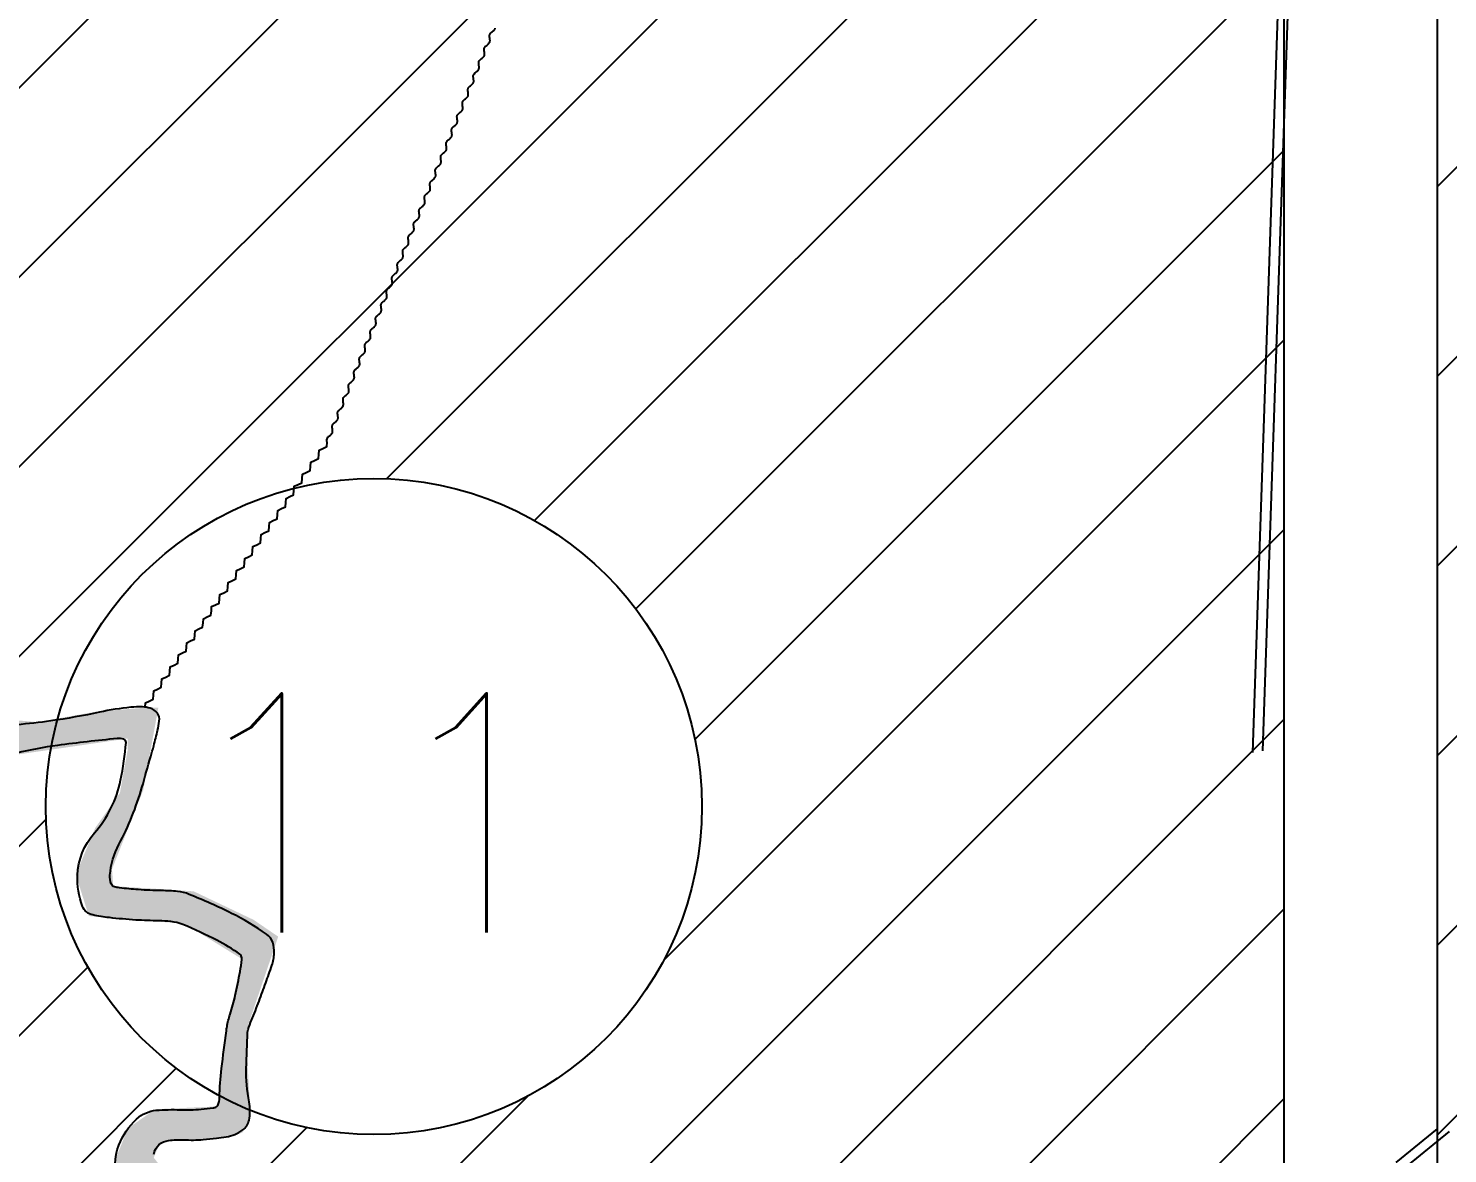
# Model space of a CAD drawing. Header units: metres. Extents: x 511779 to 512620, y 196282 to 196876.
# Drawn here: x 512530.68 to 512543.9, y 196397.19 to 196407.67 of the extents above; entities that cross this region are included whole.
import ezdxf
from ezdxf.enums import TextEntityAlignment as Align

# ---------------------------------------------------------------- set-up
doc = ezdxf.new("R2010")
doc.units = ezdxf.units.M
doc.header["$MEASUREMENT"] = 0
doc.linetypes.add('DASHDOT', pattern=[1, 0.5, -0.25, 0, -0.25])
doc.layers.get('0').update_dxf_attribs({"linetype": 'CONTINUOUS'})
for name, color, linetype in [('BANGUNAN', 5, 'CONTINUOUS'), ('KOP', 7, 'CONTINUOUS'), ('sungai', 45, 'CONTINUOUS')]:
    doc.layers.add(name, color=color, linetype=linetype)
doc.styles.get("Standard").update_dxf_attribs({"font": 'Simplex.shx'})

msp = doc.modelspace()

# ---------------------------------------------------------------- hatches: boundary and pattern name
at = {"layer": 'KOP', "ltscale": 0.5}
h = msp.add_hatch(dxfattribs=at)
h.set_pattern_fill('ANSI31', color=1, scale=10, style=0)
h.set_pattern_definition([(45, (71.4876, 0), (-0.8838834765, 0.8838834765), [])])
edge = h.paths.add_edge_path(flags=16)
edge.add_arc((512532.423, 196433.478), 3.057, 0, 360)
h.paths.add_polyline_path([(512523.858, 196440.95), (512543.808, 196440.95), (512543.808, 196423.85), (512523.858, 196423.85)])
h.paths.add_polyline_path([(512542.383, 196440.95), (512562.333, 196440.95), (512562.333, 196423.85), (512542.383, 196423.85)])
edge = h.paths.add_edge_path(flags=16)
edge.add_arc((512551.955, 196433.478), 3.057, 0, 360)
h.paths.add_polyline_path([(512560.908, 196440.95), (512580.858, 196440.95), (512580.858, 196423.85), (512560.908, 196423.85)])
edge = h.paths.add_edge_path(flags=16)
edge.add_arc((512570.126, 196433.478), 3.057, 0, 360)
h.paths.add_polyline_path([(512579.433, 196425.275), (512599.383, 196425.275), (512599.383, 196408.175), (512579.433, 196408.175)])
edge = h.paths.add_edge_path(flags=16)
edge.add_arc((512589.144, 196417.665), 3.057, 0, 360)
h.paths.add_polyline_path([(512560.908, 196425.275), (512580.858, 196425.275), (512580.858, 196408.175), (512560.908, 196408.175)])
h.paths.add_polyline_path([(512542.383, 196425.275), (512562.333, 196425.275), (512562.333, 196408.175), (512542.383, 196408.175)])
h.paths.add_polyline_path([(512523.858, 196425.275), (512543.808, 196425.275), (512543.808, 196408.175), (512523.858, 196408.175)])
h.paths.add_polyline_path([(512505.333, 196425.275), (512525.283, 196425.275), (512525.283, 196408.175), (512505.333, 196408.175)])
h.paths.add_polyline_path([(512523.858, 196409.6), (512543.808, 196409.6), (512543.808, 196392.5), (512523.858, 196392.5)])
h.paths.add_polyline_path([(512505.333, 196409.6), (512525.283, 196409.6), (512525.283, 196392.5), (512505.333, 196392.5)])
h.paths.add_polyline_path([(512542.383, 196409.6), (512562.333, 196409.6), (512562.333, 196392.5), (512542.383, 196392.5)])
h.paths.add_polyline_path([(512560.908, 196409.6), (512580.858, 196409.6), (512580.858, 196392.5), (512560.908, 196392.5)])
h.paths.add_polyline_path([(512579.433, 196409.6), (512599.383, 196409.6), (512599.383, 196392.5), (512579.433, 196392.5)])
h.paths.add_polyline_path([(512597.958, 196393.925), (512617.908, 196393.925), (512617.908, 196376.825), (512597.958, 196376.825)])
h.paths.add_polyline_path([(512579.433, 196393.925), (512599.383, 196393.925), (512599.383, 196376.825), (512579.433, 196376.825)])
h.paths.add_polyline_path([(512560.908, 196393.925), (512580.858, 196393.925), (512580.858, 196376.825), (512560.908, 196376.825)])
h.paths.add_polyline_path([(512542.383, 196393.925), (512562.333, 196393.925), (512562.333, 196376.825), (512542.383, 196376.825)])
h.paths.add_polyline_path([(512523.858, 196393.925), (512543.808, 196393.925), (512543.808, 196376.825), (512523.858, 196376.825)])
edge = h.paths.add_edge_path(flags=16)
edge.add_arc((512571.015, 196385.187), 3.057, 0, 360)
edge = h.paths.add_edge_path(flags=16)
edge.add_arc((512551.79, 196384.481), 3.057, 0, 360)
edge = h.paths.add_edge_path(flags=16)
edge.add_arc((512532.988, 196384.481), 3.057, 0, 360)
edge = h.paths.add_edge_path(flags=16)
edge.add_arc((512533.899, 196400.421), 3.057, 0, 360)
edge = h.paths.add_edge_path(flags=16)
edge.add_arc((512514.397, 196399.691), 3.057, 0, 360)
edge = h.paths.add_edge_path(flags=16)
edge.add_arc((512515.155, 196416.926), 3.057, 0, 360)
edge = h.paths.add_edge_path(flags=16)
edge.add_arc((512533.571, 196417.021), 3.057, 0, 360)
edge = h.paths.add_edge_path(flags=16)
edge.add_arc((512552.148, 196417.106), 3.057, 0, 360)
edge = h.paths.add_edge_path(flags=16)
edge.add_arc((512552.949, 196400.556), 3.057, 0, 360)
edge = h.paths.add_edge_path(flags=16)
edge.add_arc((512570.351, 196400.556), 3.057, 0, 360)
edge = h.paths.add_edge_path(flags=16)
edge.add_arc((512570.294, 196416.853), 3.057, 0, 360)
edge = h.paths.add_edge_path(flags=16)
edge.add_arc((512589.265, 196401.204), 3.057, 0, 360)
edge = h.paths.add_edge_path(flags=16)
edge.add_arc((512589.798, 196384.821), 3.057, 0, 360)
edge = h.paths.add_edge_path(flags=16)
edge.add_arc((512608.213, 196384.944), 3.057, 0, 360)
at = {"layer": 'sungai', "ltscale": 30}
for points in [[(512531.572, 196401.05), (512531.89, 196401.341), (512531.757, 196401.341), (512531.309, 196401.305), (512530.765, 196401.208), (512530.475, 196401.232), (512530.39, 196401.401), (512530.344, 196401.667, 0.09428), (512530.309, 196401.722), (512530.309, 196401.722, -0.09428), (512530.344, 196401.667), (512530.33, 196401.752), (512530.027, 196402.114), (512529.771, 196402.284, 0.00217), (512529.767, 196402.287, 0.037515), (512529.412, 196402.432, 0.032276), (512529.064, 196402.52, 0.010713), (512529.042, 196402.524), (512529.046, 196402.234), (512530.125, 196401.725), (512530.113, 196401.254), (512530.173, 196400.988), (512530.443, 196400.886)], [(512531.302, 196400.221), (512531.121, 196399.787), (512531.233, 196399.429, 0.024676), (512531.243, 196399.422), (512531.485, 196399.678), (512531.47, 196399.679), (512531.458, 196399.836), (512531.749, 196400.573), (512531.89, 196401.341), (512531.572, 196401.05), (512531.604, 196401.055), (512531.604, 196400.946), (512531.532, 196400.547)], [(512532.22, 196399.63), (512531.845, 196399.655), (512531.466, 196399.679, 0.027275), (512531.471, 196399.676), (512531.458, 196399.836), (512531.749, 196400.573), (512531.783, 196400.758, -0.000405), (512531.737, 196400.597), (512531.737, 196400.597, 0.000405), (512531.783, 196400.758), (512531.881, 196401.291, 0.062659), (512531.86, 196401.313), (512531.572, 196401.05), (512531.604, 196401.055), (512531.604, 196400.946), (512531.532, 196400.547), (512531.302, 196400.221), (512531.121, 196399.787), (512531.242, 196399.4), (512532.137, 196399.328), (512532.667, 196399, -0.024478), (512532.652, 196398.884), (512532.652, 196398.884, 0.023218), (512532.667, 196398.994, 0.011109), (512532.667, 196399), (512532.53, 196398.362), (512532.715, 196398.349), (512533.007, 196399.208), (512532.777, 196399.365)], [(512532.682, 196397.068), (512531.902, 196397.078), (512531.847, 196397.148), (512531.887, 196397.242), (512531.936, 196397.292), (512532.095, 196397.311), (512532.329, 196397.316), (512532.513, 196397.331), (512532.672, 196397.381), (512532.727, 196397.46), (512532.747, 196397.57), (512532.714, 196398.159), (512532.72, 196398.349), (512532.53, 196398.362), (512532.442, 196397.625), (512531.861, 196397.599), (512531.607, 196397.421), (512531.488, 196397.128), (512531.538, 196396.85), (512531.687, 196396.776), (512532.378, 196396.795), (512532.935, 196396.751), (512533.337, 196396.686), (512533.541, 196396.577), (512533.598, 196396.449), (512533.399, 196395.561), (512533.354, 196395.119), (512533.449, 196394.945), (512533.608, 196394.819), (512533.703, 196394.794), (512533.917, 196395.246), (512533.728, 196395.068), (512533.589, 196395.122), (512533.554, 196395.45), (512533.638, 196395.673), (512533.887, 196396.182), (512533.872, 196396.54), (512533.608, 196396.892), (512533.045, 196397.053)]]:
    msp.add_hatch(color=43, dxfattribs=at).paths.add_polyline_path(points)

# ---------------------------------------------------------------- linework, layer by layer
at = {"color": 5, "linetype": 'Continuous', "lineweight": -3}
for points in [[(512523.858, 196409.6), (512543.808, 196409.6), (512543.808, 196392.5), (512523.858, 196392.5)], [(512542.383, 196409.6), (512562.333, 196409.6), (512562.333, 196392.5), (512542.383, 196392.5)]]:
    msp.add_lwpolyline(points, close=True, dxfattribs=at)
at = {"color": 5, "ltscale": 30}
msp.add_circle((512533.899, 196400.421), 3.057, dxfattribs=at)
at = {"layer": 'BANGUNAN', "color": 3, "linetype": 'Continuous'}
for p, q in [((512542.513, 196413.548), (512542.085, 196400.923)), ((512542.609, 196413.577), (512542.18, 196400.939))]:
    msp.add_line(p, q, dxfattribs=at)
at = {"layer": 'BANGUNAN', "color": 3, "linetype": 'DASHDOT'}
for p, q in [((512534.892, 196390.158), (512547.087, 196400.082)), ((512535.003, 196390.132), (512547.198, 196400.056))]:
    msp.add_line(p, q, dxfattribs=at)
at = {"layer": 'sungai', "color": 43, "lineweight": -3, "ltscale": 30}
for points in [[(512533.462, 196403.815), (512533.461, 196403.828), (512533.461, 196403.84), (512533.463, 196403.849), (512533.466, 196403.856), (512533.47, 196403.863), (512533.475, 196403.868), (512533.48, 196403.872), (512533.485, 196403.876), (512533.489, 196403.88), (512533.494, 196403.883), (512533.498, 196403.887), (512533.501, 196403.89), (512533.505, 196403.893), (512533.508, 196403.897), (512533.51, 196403.901), (512533.512, 196403.904), (512533.513, 196403.909), (512533.514, 196403.913), (512533.514, 196403.917), (512533.514, 196403.922), (512533.514, 196403.926), (512533.514, 196403.931), (512533.513, 196403.936), (512533.512, 196403.941), (512533.512, 196403.946), (512533.511, 196403.95), (512533.511, 196403.955), (512533.51, 196403.96), (512533.51, 196403.964), (512533.511, 196403.969), (512533.512, 196403.973), (512533.513, 196403.977), (512533.515, 196403.981), (512533.517, 196403.984), (512533.52, 196403.988), (512533.523, 196403.991), (512533.526, 196403.994), (512533.53, 196403.997), (512533.534, 196404), (512533.538, 196404.003), (512533.542, 196404.007), (512533.545, 196404.01), (512533.549, 196404.013), (512533.552, 196404.016), (512533.555, 196404.019), (512533.558, 196404.023), (512533.561, 196404.026), (512533.562, 196404.03), (512533.564, 196404.034), (512533.565, 196404.038), (512533.565, 196404.043), (512533.565, 196404.047), (512533.565, 196404.052), (512533.564, 196404.057), (512533.564, 196404.061), (512533.563, 196404.066), (512533.562, 196404.071), (512533.562, 196404.076), (512533.561, 196404.081), (512533.561, 196404.085), (512533.561, 196404.09), (512533.561, 196404.094), (512533.562, 196404.098), (512533.564, 196404.103), (512533.565, 196404.106), (512533.568, 196404.11), (512533.57, 196404.113), (512533.574, 196404.117), (512533.577, 196404.12), (512533.581, 196404.123), (512533.584, 196404.126), (512533.588, 196404.129), (512533.592, 196404.132), (512533.596, 196404.135), (512533.599, 196404.138), (512533.603, 196404.141), (512533.606, 196404.145), (512533.609, 196404.148), (512533.611, 196404.152), (512533.613, 196404.156), (512533.614, 196404.16), (512533.615, 196404.164), (512533.615, 196404.168), (512533.616, 196404.173), (512533.615, 196404.177), (512533.615, 196404.182), (512533.614, 196404.187), (512533.614, 196404.192), (512533.613, 196404.197), (512533.612, 196404.201), (512533.612, 196404.206), (512533.612, 196404.211), (512533.612, 196404.215), (512533.612, 196404.22), (512533.613, 196404.224), (512533.614, 196404.228), (512533.616, 196404.232), (512533.618, 196404.236), (512533.621, 196404.239), (512533.624, 196404.242), (512533.628, 196404.245), (512533.631, 196404.249), (512533.635, 196404.252), (512533.639, 196404.255), (512533.643, 196404.258), (512533.646, 196404.261), (512533.65, 196404.264), (512533.653, 196404.267), (512533.657, 196404.27), (512533.659, 196404.274), (512533.662, 196404.277), (512533.664, 196404.281), (512533.665, 196404.285), (512533.666, 196404.289), (512533.666, 196404.294), (512533.666, 196404.298), (512533.666, 196404.303), (512533.665, 196404.308), (512533.665, 196404.313), (512533.664, 196404.317), (512533.663, 196404.322), (512533.663, 196404.327), (512533.662, 196404.332), (512533.662, 196404.336), (512533.662, 196404.341), (512533.663, 196404.345), (512533.663, 196404.35), (512533.665, 196404.354), (512533.666, 196404.357), (512533.669, 196404.361), (512533.672, 196404.365), (512533.675, 196404.368), (512533.678, 196404.371), (512533.682, 196404.374), (512533.686, 196404.377), (512533.689, 196404.38), (512533.693, 196404.383), (512533.697, 196404.386), (512533.701, 196404.389), (512533.704, 196404.393), (512533.707, 196404.396), (512533.71, 196404.399), (512533.712, 196404.403), (512533.714, 196404.407), (512533.715, 196404.411), (512533.716, 196404.415), (512533.717, 196404.419), (512533.717, 196404.424), (512533.716, 196404.429), (512533.716, 196404.433), (512533.715, 196404.438), (512533.715, 196404.443), (512533.714, 196404.448), (512533.713, 196404.453), (512533.713, 196404.457), (512533.713, 196404.462), (512533.713, 196404.467), (512533.713, 196404.471), (512533.714, 196404.475), (512533.715, 196404.479), (512533.717, 196404.483), (512533.719, 196404.487), (512533.722, 196404.49), (512533.725, 196404.493), (512533.729, 196404.497), (512533.732, 196404.5), (512533.736, 196404.503), (512533.74, 196404.506), (512533.744, 196404.509), (512533.748, 196404.512), (512533.751, 196404.515), (512533.755, 196404.518), (512533.758, 196404.521), (512533.76, 196404.525), (512533.763, 196404.528), (512533.765, 196404.532), (512533.766, 196404.536), (512533.767, 196404.54), (512533.767, 196404.545), (512533.767, 196404.549), (512533.767, 196404.554), (512533.766, 196404.559), (512533.766, 196404.564), (512533.765, 196404.568), (512533.765, 196404.573), (512533.764, 196404.578), (512533.763, 196404.583), (512533.763, 196404.588), (512533.763, 196404.592), (512533.764, 196404.596), (512533.764, 196404.601), (512533.766, 196404.605), (512533.768, 196404.609), (512533.77, 196404.612), (512533.773, 196404.616), (512533.776, 196404.619), (512533.779, 196404.622), (512533.783, 196404.625), (512533.787, 196404.628), (512533.79, 196404.631), (512533.794, 196404.634), (512533.798, 196404.637), (512533.802, 196404.64), (512533.805, 196404.644), (512533.808, 196404.647), (512533.811, 196404.65), (512533.813, 196404.654), (512533.815, 196404.658), (512533.817, 196404.662), (512533.817, 196404.666), (512533.818, 196404.67), (512533.818, 196404.675), (512533.817, 196404.68), (512533.817, 196404.684), (512533.816, 196404.689), (512533.816, 196404.694), (512533.815, 196404.699), (512533.814, 196404.704), (512533.814, 196404.708), (512533.814, 196404.713), (512533.814, 196404.718), (512533.814, 196404.722), (512533.815, 196404.726), (512533.816, 196404.73), (512533.818, 196404.734), (512533.821, 196404.738), (512533.823, 196404.741), (512533.826, 196404.744), (512533.83, 196404.748), (512533.833, 196404.751), (512533.837, 196404.754), (512533.841, 196404.757), (512533.845, 196404.76), (512533.849, 196404.763), (512533.852, 196404.766), (512533.856, 196404.769), (512533.859, 196404.772), (512533.862, 196404.776), (512533.864, 196404.78), (512533.866, 196404.783), (512533.867, 196404.787), (512533.868, 196404.792), (512533.868, 196404.796), (512533.868, 196404.801), (512533.868, 196404.805), (512533.868, 196404.81), (512533.867, 196404.815), (512533.866, 196404.82), (512533.866, 196404.824), (512533.865, 196404.829), (512533.865, 196404.834), (512533.864, 196404.839), (512533.864, 196404.843), (512533.865, 196404.848), (512533.866, 196404.852), (512533.867, 196404.856), (512533.869, 196404.86), (512533.871, 196404.863), (512533.874, 196404.867), (512533.877, 196404.87), (512533.88, 196404.873), (512533.884, 196404.876), (512533.888, 196404.879), (512533.892, 196404.882), (512533.895, 196404.885), (512533.899, 196404.888), (512533.903, 196404.892), (512533.906, 196404.895), (512533.909, 196404.898), (512533.912, 196404.901), (512533.914, 196404.905), (512533.916, 196404.909), (512533.918, 196404.913), (512533.918, 196404.917), (512533.919, 196404.922), (512533.919, 196404.926), (512533.919, 196404.931), (512533.918, 196404.935), (512533.918, 196404.94), (512533.917, 196404.945), (512533.916, 196404.95), (512533.916, 196404.955), (512533.915, 196404.96), (512533.915, 196404.964), (512533.915, 196404.969), (512533.915, 196404.973), (512533.916, 196404.977), (512533.917, 196404.981), (512533.919, 196404.985), (512533.922, 196404.989), (512533.924, 196404.992), (512533.928, 196404.996), (512533.931, 196404.999), (512533.935, 196405.002), (512533.938, 196405.005), (512533.942, 196405.008), (512533.946, 196405.011), (512533.95, 196405.014), (512533.953, 196405.017), (512533.957, 196405.02), (512533.96, 196405.024), (512533.963, 196405.027), (512533.965, 196405.031), (512533.967, 196405.034), (512533.968, 196405.038), (512533.969, 196405.043), (512533.969, 196405.047), (512533.969, 196405.052), (512533.969, 196405.056), (512533.969, 196405.061), (512533.968, 196405.066), (512533.967, 196405.071), (512533.967, 196405.076), (512533.966, 196405.08), (512533.966, 196405.085), (512533.965, 196405.09), (512533.965, 196405.094), (512533.966, 196405.099), (512533.967, 196405.103), (512533.968, 196405.107), (512533.97, 196405.111), (512533.972, 196405.114), (512533.975, 196405.118), (512533.978, 196405.121), (512533.981, 196405.124), (512533.985, 196405.127), (512533.989, 196405.13), (512533.993, 196405.133), (512533.997, 196405.136), (512534, 196405.14), (512534.004, 196405.143), (512534.007, 196405.146), (512534.01, 196405.149), (512534.013, 196405.153), (512534.016, 196405.156), (512534.017, 196405.16), (512534.019, 196405.164), (512534.02, 196405.168), (512534.02, 196405.173), (512534.02, 196405.177), (512534.02, 196405.182), (512534.019, 196405.187), (512534.019, 196405.191), (512534.018, 196405.196), (512534.017, 196405.201), (512534.017, 196405.206), (512534.016, 196405.211), (512534.016, 196405.215), (512534.016, 196405.22), (512534.016, 196405.224), (512534.017, 196405.228), (512534.019, 196405.232), (512534.02, 196405.236), (512534.023, 196405.24), (512534.026, 196405.243), (512534.029, 196405.247), (512534.032, 196405.25), (512534.036, 196405.253), (512534.039, 196405.256), (512534.043, 196405.259), (512534.047, 196405.262), (512534.051, 196405.265), (512534.054, 196405.268), (512534.058, 196405.271), (512534.061, 196405.275), (512534.064, 196405.278), (512534.066, 196405.282), (512534.068, 196405.286), (512534.069, 196405.29), (512534.07, 196405.294), (512534.071, 196405.298), (512534.071, 196405.303), (512534.07, 196405.307), (512534.07, 196405.312), (512534.069, 196405.317), (512534.069, 196405.322), (512534.068, 196405.327), (512534.067, 196405.331), (512534.067, 196405.336), (512534.067, 196405.341), (512534.067, 196405.345), (512534.067, 196405.35), (512534.068, 196405.354), (512534.069, 196405.358), (512534.071, 196405.362), (512534.073, 196405.365), (512534.076, 196405.369), (512534.079, 196405.372), (512534.083, 196405.375), (512534.086, 196405.378), (512534.09, 196405.382), (512534.094, 196405.385), (512534.098, 196405.388), (512534.101, 196405.391), (512534.105, 196405.394), (512534.108, 196405.397), (512534.112, 196405.4), (512534.114, 196405.404), (512534.117, 196405.407), (512534.119, 196405.411), (512534.12, 196405.415), (512534.121, 196405.419), (512534.121, 196405.424), (512534.121, 196405.428), (512534.121, 196405.433), (512534.12, 196405.438), (512534.12, 196405.443), (512534.119, 196405.447), (512534.118, 196405.452), (512534.118, 196405.457), (512534.117, 196405.462), (512534.117, 196405.466), (512534.117, 196405.471), (512534.118, 196405.475), (512534.118, 196405.48), (512534.12, 196405.484), (512534.122, 196405.487), (512534.124, 196405.491), (512534.127, 196405.494), (512534.13, 196405.498), (512534.133, 196405.501), (512534.137, 196405.504), (512534.141, 196405.507), (512534.144, 196405.51), (512534.148, 196405.513), (512534.152, 196405.516), (512534.156, 196405.519), (512534.159, 196405.522), (512534.162, 196405.526), (512534.165, 196405.529), (512534.167, 196405.533), (512534.169, 196405.537), (512534.17, 196405.541), (512534.171, 196405.545), (512534.172, 196405.549), (512534.172, 196405.554), (512534.171, 196405.559), (512534.171, 196405.563), (512534.17, 196405.568), (512534.17, 196405.573), (512534.169, 196405.578), (512534.168, 196405.583), (512534.168, 196405.587), (512534.168, 196405.592), (512534.168, 196405.596), (512534.168, 196405.601), (512534.169, 196405.605), (512534.17, 196405.609), (512534.172, 196405.613), (512534.174, 196405.617), (512534.177, 196405.62), (512534.18, 196405.623), (512534.184, 196405.626), (512534.187, 196405.63), (512534.191, 196405.633), (512534.195, 196405.636), (512534.199, 196405.639), (512534.203, 196405.642), (512534.206, 196405.645), (512534.21, 196405.648), (512534.213, 196405.651), (512534.215, 196405.655), (512534.218, 196405.658), (512534.22, 196405.662), (512534.221, 196405.666), (512534.222, 196405.67), (512534.222, 196405.675), (512534.222, 196405.679), (512534.222, 196405.684), (512534.222, 196405.689), (512534.221, 196405.694), (512534.22, 196405.698), (512534.22, 196405.703), (512534.219, 196405.708), (512534.218, 196405.713), (512534.218, 196405.717), (512534.218, 196405.722), (512534.219, 196405.726), (512534.219, 196405.731), (512534.221, 196405.735), (512534.223, 196405.738), (512534.225, 196405.742), (512534.228, 196405.746), (512534.231, 196405.749), (512534.234, 196405.752), (512534.238, 196405.755), (512534.242, 196405.758), (512534.246, 196405.761), (512534.249, 196405.764), (512534.253, 196405.767), (512534.257, 196405.77), (512534.26, 196405.774), (512534.263, 196405.777), (512534.266, 196405.78), (512534.268, 196405.784), (512534.27, 196405.788), (512534.272, 196405.792), (512534.272, 196405.796), (512534.273, 196405.8), (512534.273, 196405.805), (512534.273, 196405.81), (512534.272, 196405.814), (512534.271, 196405.819), (512534.271, 196405.824), (512534.27, 196405.829), (512534.27, 196405.834), (512534.269, 196405.838), (512534.269, 196405.843), (512534.269, 196405.848), (512534.269, 196405.852), (512534.27, 196405.856), (512534.271, 196405.86), (512534.273, 196405.864), (512534.276, 196405.868), (512534.278, 196405.871), (512534.281, 196405.874), (512534.285, 196405.878), (512534.288, 196405.881), (512534.292, 196405.884), (512534.296, 196405.887), (512534.3, 196405.89), (512534.304, 196405.893), (512534.307, 196405.896), (512534.311, 196405.899), (512534.314, 196405.902), (512534.317, 196405.906), (512534.319, 196405.909), (512534.321, 196405.913), (512534.322, 196405.917), (512534.323, 196405.922), (512534.323, 196405.926), (512534.323, 196405.93), (512534.323, 196405.935), (512534.323, 196405.94), (512534.322, 196405.945), (512534.321, 196405.95), (512534.321, 196405.954), (512534.32, 196405.959), (512534.32, 196405.964), (512534.319, 196405.969), (512534.319, 196405.973), (512534.32, 196405.978), (512534.321, 196405.982), (512534.322, 196405.986), (512534.324, 196405.99), (512534.326, 196405.993), (512534.329, 196405.997), (512534.332, 196406), (512534.335, 196406.003), (512534.339, 196406.006), (512534.343, 196406.009), (512534.347, 196406.012), (512534.35, 196406.015), (512534.354, 196406.018), (512534.358, 196406.021), (512534.361, 196406.025), (512534.364, 196406.028), (512534.367, 196406.031), (512534.369, 196406.035), (512534.371, 196406.039), (512534.373, 196406.043), (512534.373, 196406.047), (512534.374, 196406.052), (512534.374, 196406.056), (512534.374, 196406.061), (512534.373, 196406.065), (512534.373, 196406.07), (512534.372, 196406.075), (512534.371, 196406.08), (512534.371, 196406.085), (512534.37, 196406.089), (512534.37, 196406.094), (512534.37, 196406.099), (512534.37, 196406.103), (512534.371, 196406.107), (512534.372, 196406.111), (512534.374, 196406.115), (512534.377, 196406.119), (512534.379, 196406.122), (512534.383, 196406.126), (512534.386, 196406.129), (512534.39, 196406.132), (512534.393, 196406.135), (512534.397, 196406.138), (512534.401, 196406.141), (512534.405, 196406.144), (512534.408, 196406.147), (512534.412, 196406.15), (512534.415, 196406.154), (512534.418, 196406.157), (512534.42, 196406.161), (512534.422, 196406.164), (512534.423, 196406.168), (512534.424, 196406.173), (512534.424, 196406.177), (512534.424, 196406.182), (512534.424, 196406.186), (512534.424, 196406.191), (512534.423, 196406.196), (512534.422, 196406.201), (512534.422, 196406.205), (512534.421, 196406.21), (512534.421, 196406.215), (512534.42, 196406.22), (512534.421, 196406.224), (512534.421, 196406.229), (512534.422, 196406.233), (512534.423, 196406.237), (512534.425, 196406.241), (512534.427, 196406.244), (512534.43, 196406.248), (512534.433, 196406.251), (512534.437, 196406.254), (512534.44, 196406.257), (512534.444, 196406.26), (512534.448, 196406.263), (512534.452, 196406.266), (512534.455, 196406.269), (512534.459, 196406.273), (512534.462, 196406.276), (512534.465, 196406.279), (512534.468, 196406.283), (512534.471, 196406.286), (512534.472, 196406.29), (512534.474, 196406.294), (512534.475, 196406.298), (512534.475, 196406.303), (512534.475, 196406.307), (512534.475, 196406.312), (512534.474, 196406.317), (512534.474, 196406.321), (512534.473, 196406.326), (512534.472, 196406.331), (512534.472, 196406.336), (512534.471, 196406.341), (512534.471, 196406.345), (512534.471, 196406.35), (512534.471, 196406.354), (512534.472, 196406.358), (512534.474, 196406.362), (512534.475, 196406.366), (512534.478, 196406.37), (512534.481, 196406.373), (512534.484, 196406.377), (512534.487, 196406.38), (512534.491, 196406.383), (512534.494, 196406.386), (512534.498, 196406.389), (512534.502, 196406.392), (512534.506, 196406.395), (512534.51, 196406.398), (512534.513, 196406.401), (512534.516, 196406.405), (512534.519, 196406.408), (512534.521, 196406.412), (512534.523, 196406.415), (512534.524, 196406.42), (512534.525, 196406.424), (512534.526, 196406.428), (512534.526, 196406.433), (512534.525, 196406.437), (512534.525, 196406.442), (512534.524, 196406.447), (512534.524, 196406.452), (512534.523, 196406.457), (512534.522, 196406.461), (512534.522, 196406.466), (512534.522, 196406.471), (512534.522, 196406.475), (512534.522, 196406.48), (512534.523, 196406.484), (512534.524, 196406.488), (512534.526, 196406.492), (512534.528, 196406.495), (512534.531, 196406.499), (512534.534, 196406.502), (512534.538, 196406.505), (512534.541, 196406.508), (512534.545, 196406.511), (512534.549, 196406.515), (512534.553, 196406.518), (512534.556, 196406.521), (512534.56, 196406.524), (512534.563, 196406.527), (512534.567, 196406.53), (512534.569, 196406.534), (512534.572, 196406.537), (512534.574, 196406.541), (512534.575, 196406.545), (512534.576, 196406.549), (512534.576, 196406.554), (512534.576, 196406.558), (512534.576, 196406.563), (512534.575, 196406.568), (512534.575, 196406.572), (512534.574, 196406.577), (512534.573, 196406.582), (512534.573, 196406.587), (512534.572, 196406.592), (512534.572, 196406.596), (512534.572, 196406.601), (512534.573, 196406.605), (512534.573, 196406.61), (512534.575, 196406.614), (512534.577, 196406.617), (512534.579, 196406.621), (512534.582, 196406.624), (512534.585, 196406.628), (512534.588, 196406.631), (512534.592, 196406.634), (512534.596, 196406.637), (512534.599, 196406.64), (512534.603, 196406.643), (512534.607, 196406.646), (512534.611, 196406.649), (512534.614, 196406.652), (512534.617, 196406.656), (512534.62, 196406.659), (512534.622, 196406.663), (512534.624, 196406.667), (512534.625, 196406.671), (512534.626, 196406.675), (512534.627, 196406.679), (512534.627, 196406.684), (512534.626, 196406.688), (512534.626, 196406.693), (512534.625, 196406.698), (512534.625, 196406.703), (512534.624, 196406.708), (512534.623, 196406.712), (512534.623, 196406.717), (512534.623, 196406.722), (512534.623, 196406.726), (512534.623, 196406.731), (512534.624, 196406.735), (512534.625, 196406.739), (512534.627, 196406.743), (512534.629, 196406.747), (512534.632, 196406.75), (512534.635, 196406.753), (512534.639, 196406.756), (512534.642, 196406.76), (512534.646, 196406.763), (512534.65, 196406.766), (512534.654, 196406.769), (512534.658, 196406.772), (512534.661, 196406.775), (512534.665, 196406.778), (512534.668, 196406.781), (512534.671, 196406.785), (512534.673, 196406.788), (512534.675, 196406.792), (512534.676, 196406.796), (512534.677, 196406.8), (512534.677, 196406.805), (512534.677, 196406.809), (512534.677, 196406.814), (512534.677, 196406.819), (512534.676, 196406.824), (512534.675, 196406.828), (512534.675, 196406.833), (512534.674, 196406.838), (512534.674, 196406.843), (512534.673, 196406.847), (512534.673, 196406.852), (512534.674, 196406.856), (512534.675, 196406.861), (512534.676, 196406.865), (512534.678, 196406.868), (512534.68, 196406.872), (512534.683, 196406.876), (512534.686, 196406.879), (512534.689, 196406.882), (512534.693, 196406.885), (512534.697, 196406.888), (512534.701, 196406.891), (512534.704, 196406.894), (512534.708, 196406.897), (512534.712, 196406.9), (512534.715, 196406.904), (512534.718, 196406.907), (512534.721, 196406.91), (512534.723, 196406.914), (512534.725, 196406.918), (512534.727, 196406.922), (512534.727, 196406.926), (512534.728, 196406.93), (512534.728, 196406.935), (512534.728, 196406.94), (512534.727, 196406.944), (512534.726, 196406.949), (512534.726, 196406.954), (512534.725, 196406.959), (512534.725, 196406.964), (512534.724, 196406.968), (512534.724, 196406.973), (512534.724, 196406.978), (512534.724, 196406.982), (512534.725, 196406.986), (512534.726, 196406.99), (512534.728, 196406.994), (512534.731, 196406.998), (512534.733, 196407.001), (512534.736, 196407.004), (512534.74, 196407.008), (512534.744, 196407.011), (512534.747, 196407.014), (512534.751, 196407.017), (512534.755, 196407.02), (512534.759, 196407.023), (512534.762, 196407.026), (512534.766, 196407.029), (512534.769, 196407.032), (512534.772, 196407.036), (512534.774, 196407.039), (512534.776, 196407.043), (512534.777, 196407.047), (512534.778, 196407.052), (512534.778, 196407.056), (512534.778, 196407.06), (512534.778, 196407.065), (512534.778, 196407.07), (512534.777, 196407.075), (512534.776, 196407.079), (512534.776, 196407.084), (512534.775, 196407.089), (512534.775, 196407.094), (512534.774, 196407.099), (512534.774, 196407.103), (512534.775, 196407.107), (512534.776, 196407.112), (512534.777, 196407.116), (512534.779, 196407.12), (512534.781, 196407.123), (512534.784, 196407.127), (512534.787, 196407.13), (512534.79, 196407.133), (512534.794, 196407.136), (512534.798, 196407.139), (512534.802, 196407.142), (512534.805, 196407.145), (512534.809, 196407.148), (512534.813, 196407.151), (512534.816, 196407.155), (512534.819, 196407.158), (512534.822, 196407.161), (512534.825, 196407.165), (512534.826, 196407.169), (512534.828, 196407.173), (512534.829, 196407.177), (512534.829, 196407.181), (512534.829, 196407.186), (512534.829, 196407.191), (512534.828, 196407.195), (512534.828, 196407.2), (512534.827, 196407.205), (512534.826, 196407.21), (512534.826, 196407.215), (512534.825, 196407.219), (512534.825, 196407.224), (512534.825, 196407.229), (512534.825, 196407.233), (512534.826, 196407.237), (512534.827, 196407.241), (512534.829, 196407.245), (512534.832, 196407.249), (512534.834, 196407.252), (512534.838, 196407.255), (512534.841, 196407.259), (512534.845, 196407.262), (512534.848, 196407.265), (512534.852, 196407.268), (512534.856, 196407.271), (512534.86, 196407.274), (512534.863, 196407.277), (512534.867, 196407.28), (512534.87, 196407.283), (512534.873, 196407.287), (512534.875, 196407.291), (512534.877, 196407.294), (512534.878, 196407.298), (512534.879, 196407.303), (512534.879, 196407.307), (512534.879, 196407.312), (512534.879, 196407.316), (512534.879, 196407.321), (512534.878, 196407.326), (512534.877, 196407.331), (512534.877, 196407.335), (512534.876, 196407.34), (512534.876, 196407.345), (512534.876, 196407.35), (512534.876, 196407.354), (512534.876, 196407.359), (512534.877, 196407.363), (512534.878, 196407.367), (512534.88, 196407.371), (512534.882, 196407.374), (512534.885, 196407.378), (512534.888, 196407.381), (512534.892, 196407.384), (512534.895, 196407.387), (512534.899, 196407.39), (512534.903, 196407.393), (512534.907, 196407.396), (512534.91, 196407.399), (512534.914, 196407.403), (512534.917, 196407.406), (512534.921, 196407.409), (512534.923, 196407.412), (512534.926, 196407.416), (512534.928, 196407.42), (512534.929, 196407.424), (512534.93, 196407.428), (512534.93, 196407.433), (512534.93, 196407.437), (512534.93, 196407.442), (512534.929, 196407.447), (512534.929, 196407.451), (512534.928, 196407.456), (512534.927, 196407.461), (512534.927, 196407.466), (512534.926, 196407.471), (512534.926, 196407.475), (512534.926, 196407.48), (512534.926, 196407.484), (512534.927, 196407.488), (512534.929, 196407.492), (512534.93, 196407.496), (512534.933, 196407.5), (512534.936, 196407.503), (512534.939, 196407.507), (512534.942, 196407.51), (512534.946, 196407.513), (512534.95, 196407.516), (512534.953, 196407.519), (512534.957, 196407.522), (512534.961, 196407.525), (512534.965, 196407.528), (512534.968, 196407.531), (512534.971, 196407.535), (512534.974, 196407.538), (512534.976, 196407.542), (512534.978, 196407.545), (512534.979, 196407.549), (512534.98, 196407.554), (512534.981, 196407.558), (512534.981, 196407.563), (512534.98, 196407.567), (512534.98, 196407.572), (512534.979, 196407.577), (512534.979, 196407.582), (512534.978, 196407.587), (512534.977, 196407.591), (512534.977, 196407.596), (512534.977, 196407.601), (512534.977, 196407.605), (512534.977, 196407.61), (512534.978, 196407.614), (512534.979, 196407.618), (512534.981, 196407.622), (512534.983, 196407.625), (512534.986, 196407.629), (512534.989, 196407.632), (512534.993, 196407.635), (512534.996, 196407.638), (512535, 196407.641), (512535.004, 196407.644), (512535.008, 196407.647), (512535.011, 196407.651), (512535.015, 196407.654), (512535.019, 196407.657), (512535.022, 196407.66), (512535.024, 196407.664), (512535.027, 196407.667), (512535.029, 196407.671), (512535.03, 196407.675)], [(512531.767, 196401.347), (512531.77, 196401.386), (512531.806, 196401.403), (512531.841, 196401.42), (512531.844, 196401.459), (512531.847, 196401.498), (512531.883, 196401.515), (512531.918, 196401.532), (512531.921, 196401.571), (512531.924, 196401.61), (512531.96, 196401.627), (512531.995, 196401.644), (512531.998, 196401.683), (512532.001, 196401.723), (512532.037, 196401.74), (512532.072, 196401.756), (512532.075, 196401.796), (512532.079, 196401.835), (512532.114, 196401.852), (512532.149, 196401.869), (512532.152, 196401.908), (512532.156, 196401.947), (512532.191, 196401.964), (512532.226, 196401.981), (512532.229, 196402.02), (512532.233, 196402.059), (512532.268, 196402.076), (512532.303, 196402.093), (512532.307, 196402.132), (512532.31, 196402.171), (512532.345, 196402.188), (512532.38, 196402.205), (512532.384, 196402.244), (512532.387, 196402.284), (512532.422, 196402.301), (512532.458, 196402.317), (512532.461, 196402.357), (512532.464, 196402.396), (512532.499, 196402.413), (512532.535, 196402.43), (512532.538, 196402.469), (512532.541, 196402.508), (512532.576, 196402.525), (512532.612, 196402.542), (512532.615, 196402.581), (512532.618, 196402.62), (512532.653, 196402.637), (512532.689, 196402.654), (512532.692, 196402.693), (512532.695, 196402.732), (512532.73, 196402.749), (512532.766, 196402.766), (512532.769, 196402.805), (512532.772, 196402.845), (512532.807, 196402.861), (512532.843, 196402.878), (512532.846, 196402.918), (512532.849, 196402.957), (512532.884, 196402.974), (512532.92, 196402.991), (512532.923, 196403.03), (512532.926, 196403.069), (512532.961, 196403.086), (512532.997, 196403.103), (512533, 196403.142), (512533.003, 196403.181), (512533.038, 196403.198), (512533.074, 196403.215), (512533.077, 196403.254), (512533.08, 196403.293), (512533.115, 196403.31), (512533.151, 196403.327), (512533.154, 196403.366), (512533.157, 196403.406), (512533.192, 196403.422), (512533.228, 196403.439), (512533.231, 196403.479), (512533.234, 196403.518), (512533.269, 196403.535), (512533.305, 196403.552), (512533.308, 196403.591), (512533.311, 196403.63), (512533.346, 196403.647), (512533.382, 196403.664), (512533.385, 196403.703), (512533.388, 196403.742), (512533.423, 196403.759), (512533.459, 196403.776), (512533.462, 196403.815)]]:
    msp.add_lwpolyline(points, dxfattribs=at)
at = {"layer": 'sungai', "color": 43, "ltscale": 30}
for points in [[(512531.848, 196397.181, -0.159387), (512531.895, 196397.266, -0.156945), (512531.985, 196397.308, -0.046077), (512532.127, 196397.314, 0.035866), (512532.309, 196397.317, 0.007558), (512532.431, 196397.33, 0.010095), (512532.522, 196397.342, 0.116464), (512532.677, 196397.406, 0.187211), (512532.735, 196397.496, 0.100841), (512532.736, 196397.668, -0.055047), (512532.71, 196397.981, -0.005454), (512532.722, 196398.316, -0.067818), (512532.727, 196398.343, -0.019083), (512532.758, 196398.428, 0.008907), (512532.829, 196398.607, 0.003344), (512532.891, 196398.777, 0.003504), (512532.948, 196398.939, 0.072879), (512532.97, 196399.056, 0.08992), (512532.957, 196399.152, 0.159984), (512532.899, 196399.23, 0.039768), (512532.573, 196399.425, 0.018168), (512532.178, 196399.602, 0.070938), (512532.07, 196399.629, 0.02363), (512531.921, 196399.637, -0.0161), (512531.703, 196399.646, -0.010555), (512531.528, 196399.663, -0.039325), (512531.482, 196399.672, -0.237112), (512531.451, 196399.7, -0.112427), (512531.439, 196399.782, -0.102876), (512531.522, 196400.067, 0.052956), (512531.737, 196400.597, 0.000728), (512531.819, 196400.887, 0.002101), (512531.848, 196400.988, 0.012106), (512531.883, 196401.131, 0.020044), (512531.899, 196401.218, 0.192219), (512531.881, 196401.29, 0.171489), (512531.813, 196401.338, 0.055829), (512531.742, 196401.349, 0.037567), (512531.634, 196401.346, 0.027062), (512531.342, 196401.3, -0.017419), (512530.889, 196401.219, -0.01365), (512530.571, 196401.183, -0.05869)], [(512531.513, 196396.918, -0.175202), (512531.522, 196397.263, -0.112123), (512531.688, 196397.508, -0.169192), (512531.87, 196397.589, -0.030256), (512532.095, 196397.594, 0.035314), (512532.288, 196397.6, 0.004241), (512532.403, 196397.613, 0.039251), (512532.416, 196397.615, 0.087024), (512532.435, 196397.625, 0.136255), (512532.444, 196397.635, 0.09762), (512532.46, 196397.709, -0.027193), (512532.479, 196397.978, -0.001169), (512532.524, 196398.329, -0.010132), (512532.53, 196398.369, -0.036521), (512532.558, 196398.484, 0.023596), (512532.607, 196398.659, 0.011181), (512532.652, 196398.884, 0.023218), (512532.667, 196398.994, 0.011109), (512532.667, 196399, 0.006863), (512532.667, 196399.01, 0.246261), (512532.65, 196399.044, 0.035232), (512532.436, 196399.174, 0.0227), (512532.118, 196399.321, 0.070327), (512532.008, 196399.348, 0.022312), (512531.896, 196399.355, -0.01164), (512531.68, 196399.363, -0.013089), (512531.434, 196399.385, -0.020636), (512531.279, 196399.41, -0.256924), (512531.184, 196399.49, -0.102833), (512531.136, 196399.78, -0.171253), (512531.294, 196400.174, 0.130534), (512531.539, 196400.667, 0.030311), (512531.589, 196401.019, 0.354469), (512531.57, 196401.048, 0.095525), (512531.506, 196401.054, 0.010826), (512530.951, 196400.99, 0.026501), (512530.57, 196400.918, -0.051425)]]:
    msp.add_lwpolyline(points, format="xyb", dxfattribs=at)

# ---------------------------------------------------------------- texts
at = {"color": 5, "ltscale": 30}
msp.add_text('11', height=2.2275, dxfattribs=at).set_placement((512533.899, 196399.248), align=Align.CENTER)

doc.saveas('drawing.dxf')
